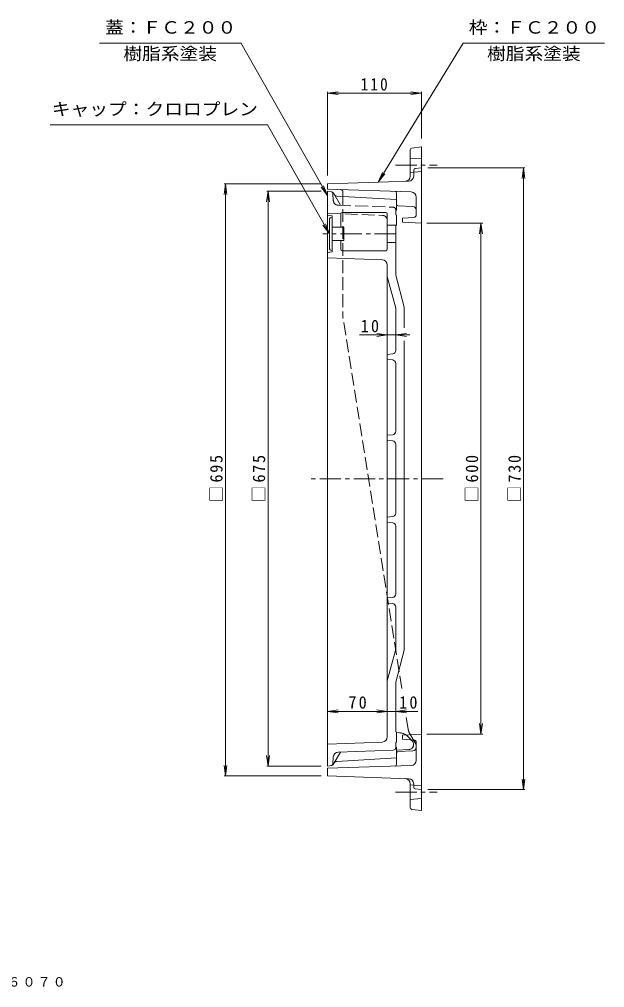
# Model space of a CAD drawing. Units: millimetres, scale not verified. Extents: x -796 to 774, y -685 to 452.
# Drawn here: x 87 to 774, y -685 to 452 of the extents above; entities that cross this region are included whole.
import ezdxf
from ezdxf.enums import TextEntityAlignment as Align

# ---------------------------------------------------------------- set-up
doc = ezdxf.new("R2010")
doc.units = ezdxf.units.MM
doc.header["$LTSCALE"] = 5
doc.linetypes.add('CHAIN1', pattern=[8, 5, -1, 1, -1])
doc.linetypes.add('DASHED3', pattern=[4, 3, -1])
for name, color, linetype, lineweight in [('0-0_通り芯', 3, 'Continuous', 13), ('0-1_ピット', 2, 'Continuous', 13), ('0-2_本体（蓋）', 7, 'Continuous', 13), ('0-4_寸法', 7, 'Continuous', 13)]:
    doc.layers.add(name, color=color, linetype=linetype, lineweight=lineweight)
doc.layers.add('F-5_F-5ﾚｲﾔ', color=7, linetype='Continuous')
doc.styles.add('ＭＳ ゴシック', font='')
doc.styles.get('ＭＳ ゴシック').set_extended_font_data('MS Gothic')

msp = doc.modelspace()

# ---------------------------------------------------------------- linework, layer by layer
at = {"layer": '0-0_通り芯'}
for p, q in [((449.079, -424.692), (449.079, 250.308)), ((449.079, 250.308), (454.149, 249.464)), ((455.551, 248.493), (456.6, 246.682)), ((530.078, 240.673), (459.833, 244.693)), ((530.078, 228.226), (530.078, 240.673)), ((530.078, 228.226), (529.078, 227.559)), ((529.078, 222.558), (529.078, 227.559)), ((454.578, 221.308), (449.079, 222.309)), ((451.078, 216.809), (451.078, 183.808)), ((454.078, 219.809), (454.578, 219.809)), ((454.578, 179.308), (454.578, 221.308)), ((464.578, 223.808), (464.578, 208.15)), ((517.578, 225.308), (466.079, 225.308)), ((519.078, 223.808), (519.078, 182.01)), ((529.078, 222.558), (530.078, 222.059)), ((530.078, 210.559), (530.078, 222.059)), ((464.578, 208.308), (454.578, 208.308)), ((468.078, 208.058), (458.532, 208.308)), ((468.078, 192.559), (468.078, 208.058)), ((529.578, 210.309), (519.078, 210.309)), ((530.078, 210.559), (529.078, 210.059)), ((464.578, 192.308), (454.578, 192.308)), ((468.078, 192.559), (458.532, 192.308)), ((464.578, 192.467), (464.578, 182.01)), ((529.078, 190.309), (519.078, 190.309)), ((454.578, 179.308), (449.079, 178.309)), ((513.293, 169.731), (449.079, 172.024)), ((454.078, 180.809), (454.578, 180.809)), ((517.578, 180.51), (466.079, 180.51)), ((519.078, 163.735), (519.078, -2.099)), ((529.078, 112.988), (519.078, 150.309)), ((539.079, 90.037), (539.079, 114.304)), ((529.078, 63.429), (529.078, 112.988)), ((539.079, -288.687), (539.079, 74.614)), ((525.476, 59.448), (519.078, 58.808)), ((519.078, 52.809), (525.476, 52.169)), ((529.078, -31.571), (529.078, 48.189)), ((519.078, -390.383), (519.078, -2.099)), ((525.476, -35.552), (519.078, -36.192)), ((519.078, -42.192), (525.476, -42.831)), ((529.078, -46.812), (529.078, -127.571)), ((519.078, -132.192), (525.476, -131.552)), ((525.476, -138.831), (519.078, -138.191)), ((529.078, -142.812), (529.078, -222.572)), ((519.078, -227.191), (525.476, -226.552)), ((525.476, -233.831), (519.078, -233.192)), ((529.078, -237.812), (529.078, -287.371)), ((529.078, -287.371), (519.078, -324.691)), ((539.079, -288.687), (529.078, -326.008)), ((529.078, -326.008), (529.078, -384.442)), ((530.078, -384.942), (529.078, -384.442)), ((530.078, -384.942), (530.078, -396.442)), ((533.261, -385.373), (530.078, -385.196)), ((449.079, -398.687), (513.294, -396.379)), ((529.078, -396.942), (530.078, -396.442)), ((529.078, -396.942), (529.078, -402.922)), ((455.551, -422.876), (464.078, -408.152)), ((461.495, -408.245), (526.186, -405.92)), ((530.078, -402.608), (529.078, -401.942)), ((530.078, -402.608), (530.078, -415.056)), ((530.078, -405.78), (544.294, -405.269)), ((455.182, -422.11), (455.724, -413.849)), ((530.078, -415.056), (459.833, -419.076)), ((449.079, -424.692), (454.149, -423.846))]:
    msp.add_line(p, q, dxfattribs=at)
at = {"layer": '0-0_通り芯', "linetype": 'DASHED3'}
for p, q in [((455.182, 247.727), (455.724, 239.466)), ((456.6, 246.682), (464.078, 233.769)), ((461.495, 233.862), (526.186, 231.537)), ((529.078, 228.538), (529.078, 227.559)), ((449.079, 224.302), (513.294, 221.994)), ((543.035, -389.744), (548.321, -395.03))]:
    msp.add_line(p, q, dxfattribs=at)
at = {"layer": '0-0_通り芯', "linetype": 'CHAIN1'}
for p, q in [((529.203, 200.308), (443.492, 200.308)), ((584.739, -87.192), (428.746, -87.192))]:
    msp.add_line(p, q, dxfattribs=at)
at = {"layer": '0-0_通り芯'}
msp.add_lwpolyline([(539.079, 114.304), (529.078, 151.625), (529.078, 210.059)], dxfattribs=at)
at = {"layer": '0-0_通り芯', "linetype": 'DASHED3'}
for centre, radius, start, end in [((453.186, 247.596), 2, 3.75133, 80.53767), ((461.711, 239.858), 6, 183.75131, 267.94122), ((526.078, 228.538), 3, 0, 87.94122), ((513.078, 215.997), 6, 0, 87.94133), ((532.428, -400.35), 15, 45, 86.20453), ((544.078, -399.273), 6, 22.45747, 45)]:
    msp.add_arc(centre, radius, start, end, dxfattribs=at)
at = {"layer": '0-0_通り芯'}
for centre, radius, start, end in [((453.82, 247.491), 2, 30.07855, 80.53767), ((460.061, 248.687), 4, 210.07803, 266.72479), ((454.078, 216.809), 3, 90, 180), ((466.079, 223.808), 1.5, 90, 180), ((517.578, 223.808), 1.5, 0, 90), ((454.078, 183.808), 3, 180, 270), ((466.079, 182.01), 1.5, 180, 270), ((517.578, 182.01), 1.5, 270, 0), ((513.078, 163.735), 6, 0, 87.95448), ((525.079, 63.429), 4, 275.71059, 0), ((525.079, 48.189), 4, 0, 84.2894), ((525.079, -31.571), 4, 275.71059, 0), ((525.079, -46.812), 4, 0, 84.2894), ((525.079, -127.571), 4, 275.71059, 0), ((525.079, -142.812), 4, 0, 84.2894), ((525.079, -222.572), 4, 275.71059, 0), ((525.079, -237.812), 4, 0, 84.2894), ((532.428, -400.35), 15, 86.20453, 86.81728), ((513.078, -390.383), 6, 272.05876, 0), ((544.078, -399.273), 6, 272.05864, 22.45747), ((461.711, -414.241), 6, 92.05876, 176.24866), ((526.078, -402.922), 3, 272.05876, 0), ((460.061, -423.07), 4, 93.27521, 149.92197), ((453.186, -421.979), 2, 279.46231, 356.24866), ((453.82, -421.874), 2, 279.46231, 329.92143)]:
    msp.add_arc(centre, radius, start, end, dxfattribs=at)
at = {"layer": '0-1_ピット'}
for p, q in [((546.078, 267.965), (546.078, 299.026)), ((559.078, 302.309), (547.849, 301.013)), ((559.078, 302.309), (559.078, -476.691)), ((550.078, 268.104), (550.078, 275.018)), ((551.858, 277.006), (559.078, 277.808)), ((449.079, 258.808), (544.286, 262.108)), ((449.079, 258.808), (449.079, 252.808)), ((547.28, 249.504), (449.079, 252.808)), ((530.078, 234.533), (530.078, 248.149)), ((553.079, 222.627), (553.079, 243.507)), ((531.528, 233.034), (549.213, 232.438)), ((537.078, 218.787), (550.27, 219.633)), ((537.078, 218.787), (537.078, 213.808)), ((559.078, 212.809), (537.078, 213.808)), ((559.078, -387.191), (537.078, -388.192)), ((537.078, -388.192), (537.078, -393.171)), ((537.078, -393.171), (550.27, -394.016)), ((553.079, -397.01), (553.079, -417.89)), ((530.078, -408.916), (530.078, -422.532)), ((531.528, -407.417), (549.213, -406.821)), ((449.079, -427.192), (547.28, -423.887)), ((449.079, -427.192), (449.079, -436.192)), ((449.079, -436.192), (544.286, -439.491)), ((546.078, -445.349), (546.078, -473.409)), ((550.078, -445.487), (550.078, -449.402)), ((551.858, -451.389), (559.078, -452.191)), ((559.078, -476.692), (547.849, -475.396))]:
    msp.add_line(p, q, dxfattribs=at)
at = {"layer": '0-1_ピット', "linetype": 'DASHED3'}
for p, q in [((559.078, 288.308), (546.078, 289.309)), ((559.078, 273.309), (546.078, 272.309)), ((467.079, 249.302), (467.079, 101.809)), ((536.05, -333.519), (467.079, 101.809)), ((543.623, -381.317), (541.436, -367.515)), ((545.576, -386.687), (553.079, -399.192)), ((559.078, -447.692), (546.078, -446.692)), ((559.078, -462.691), (546.078, -463.692))]:
    msp.add_line(p, q, dxfattribs=at)
at = {"layer": '0-1_ピット', "linetype": 'CHAIN1'}
for p, q in [((528.612, 280.808), (577.749, 280.808)), ((528.612, -455.191), (577.749, -455.191))]:
    msp.add_line(p, q, dxfattribs=at)
at = {"layer": '0-1_ピット'}
for centre, radius, start, end in [((548.078, 299.026), 2, 96.58194, 179.99998), ((552.078, 275.018), 2, 96.34018, 179.99998), ((540.078, 267.965), 6, 271.9847, 0), ((544.078, 268.104), 6, 271.9847, 0), ((528.079, 248.149), 2, 0, 88.07249), ((547.078, 243.507), 6, 0, 88.07249), ((531.578, 234.533), 1.5, 180, 268.07158), ((549.078, 228.441), 4, 0, 88.07249), ((550.078, 222.627), 3, 273.57632, 0), ((550.078, -397.01), 3, 0, 86.42366), ((531.578, -408.916), 1.5, 91.92842, 180), ((549.078, -402.824), 4, 271.92751, 0), ((547.078, -417.89), 6, 271.92749, 0), ((528.079, -422.532), 2, 271.92751, 0), ((540.078, -445.349), 6, 0, 88.01529), ((544.078, -445.487), 6, 0, 88.01529), ((552.078, -449.402), 2, 180.00002, 263.65982), ((548.078, -473.409), 2, 180, 263.41806)]:
    msp.add_arc(centre, radius, start, end, dxfattribs=at)
at = {"layer": '0-1_ピット', "linetype": 'DASHED3'}
for centre, radius, start, end in [((464.078, 249.302), 3, 0, 88.07228), ((558.438, -378.97), 15, 189.00272, 210.96356)]:
    msp.add_arc(centre, radius, start, end, dxfattribs=at)
at = {"layer": '0-2_本体（蓋）'}
for p, q in [((347.268, 424.244), (181.221, 424.244)), ((774.221, 424.244), (608.174, 424.244)), ((123.31, 328.344), (378.341, 328.344)), ((566.579, 277.808), (680.579, 277.808)), ((679.079, 277.808), (677.447, 265.415)), ((679.079, 277.808), (680.71, 265.415)), ((679.079, -452.192), (679.079, 277.808)), ((329.079, 258.808), (327.447, 246.415)), ((441.578, 258.808), (327.579, 258.808)), ((329.079, 258.808), (330.71, 246.415)), ((329.079, -436.192), (329.079, 258.808)), ((379.079, 250.308), (377.447, 237.915)), ((441.578, 250.308), (377.579, 250.308)), ((379.079, 250.308), (380.71, 237.915)), ((379.079, -424.691), (379.079, 250.308)), ((631.079, 212.808), (565.466, 212.808)), ((629.079, 212.808), (627.447, 200.415)), ((629.079, 212.808), (630.71, 200.415)), ((629.079, -387.192), (629.079, 212.808)), ((629.079, -387.192), (627.447, -374.798)), ((629.079, -387.192), (630.71, -374.798)), ((631.079, -387.192), (565.466, -387.192)), ((379.079, -424.691), (377.447, -412.298)), ((379.079, -424.691), (380.71, -412.298)), ((329.079, -436.192), (327.447, -423.799)), ((329.079, -436.192), (330.71, -423.799)), ((441.578, -424.691), (377.579, -424.691)), ((441.578, -436.192), (327.579, -436.192)), ((679.079, -452.192), (677.447, -439.798)), ((679.079, -452.192), (680.71, -439.798)), ((566.579, -452.192), (680.579, -452.192))]:
    msp.add_line(p, q, dxfattribs=at)
at = {"layer": '0-4_寸法'}
for p, q in [((347.268, 424.453), (449.078, 245.244)), ((608.174, 424.244), (508.44, 260.866)), ((449.079, 365.351), (461.472, 366.982)), ((449.079, 366.851), (449.079, 268.808)), ((449.079, 365.351), (559.079, 365.351)), ((449.079, 365.351), (461.472, 363.719)), ((559.079, 365.351), (546.685, 366.982)), ((559.079, 365.351), (546.685, 363.719)), ((559.079, 366.851), (559.079, 312.308)), ((378.341, 328.344), (451.078, 200.309)), ((508.44, 260.866), (513.505, 272.294)), ((508.44, 260.866), (516.29, 270.594)), ((449.078, 245.244), (441.538, 255.214)), ((449.078, 245.244), (444.375, 256.825)), ((451.078, 200.309), (443.538, 210.278)), ((451.078, 200.309), (446.375, 211.89)), ((545.666, 81.582), (486.507, 81.582)), ((519.078, 81.582), (506.685, 83.213)), ((519.078, 81.582), (506.685, 79.95)), ((529.078, 81.582), (541.471, 83.213)), ((529.078, 81.582), (541.471, 79.95)), ((449.079, -360.355), (461.472, -358.723)), ((449.079, -360.355), (555.139, -360.355)), ((449.079, -360.355), (461.472, -361.987)), ((519.078, -360.355), (506.685, -358.723)), ((519.078, -360.355), (506.685, -361.987)), ((529.078, -360.355), (541.471, -358.723)), ((529.078, -360.355), (541.471, -361.987))]:
    msp.add_line(p, q, dxfattribs=at)

# ---------------------------------------------------------------- texts
at = {"layer": '0-2_本体（蓋）', "color": 2, "style": 'ＭＳ ゴシック', "width": 1.1}
for s, p in [('蓋：ＦＣ２００', (187.815, 430.901)), ('枠：ＦＣ２００', (614.768, 430.901)), ('樹脂系塗装', (209.245, 400.162)), ('樹脂系塗装', (636.197, 400.162)), ('キャップ：クロロプレン', (125.29, 335.001))]:
    msp.add_text(s, height=14.66, dxfattribs=at).set_placement(p, align=Align.BOTTOM_LEFT)
at = {"layer": '0-4_寸法', "color": 2, "char_height": 14.66, "attachment_point": 7, "style": 'ＭＳ ゴシック'}
for s, insert in [('\\T1.27;\\W0.9;110', (487.829, 368.351)), ('\\T1.27;\\W0.95;10', (487.89, 84.582)), ('\\T1.27;\\W0.95;70', (473.453, -357.355)), ('\\T1.27;\\W0.95;10', (532.997, -357.355))]:
    msp.add_mtext(s, dxfattribs=dict(at, insert=insert))
at = {"layer": '0-4_寸法', "color": 2, "char_height": 14.66, "attachment_point": 7, "rotation": 90, "style": 'ＭＳ ゴシック'}
for s, insert in [('\\T1.21;\\W0.95;□695', (326.079, -114.692)), ('\\T1.21;\\W0.95;□675', (376.079, -114.692)), ('\\T1.21;\\W0.95;□600', (626.079, -114.692)), ('\\T1.21;\\W0.95;□730', (676.079, -114.692))]:
    msp.add_mtext(s, dxfattribs=dict(at, insert=insert))
at = {"layer": 'F-5_F-5ﾚｲﾔ', "insert": (-404.634, -684.717), "char_height": 11, "attachment_point": 7, "style": 'ＭＳ ゴシック'}
msp.add_mtext('\\T1.18;一般型\u3000充填深さ70mm\u3000カラー舗装用鉄蓋\u3000\u3000ＭＲＨ－６－６０７０', dxfattribs=at)

doc.saveas('drawing.dxf')
